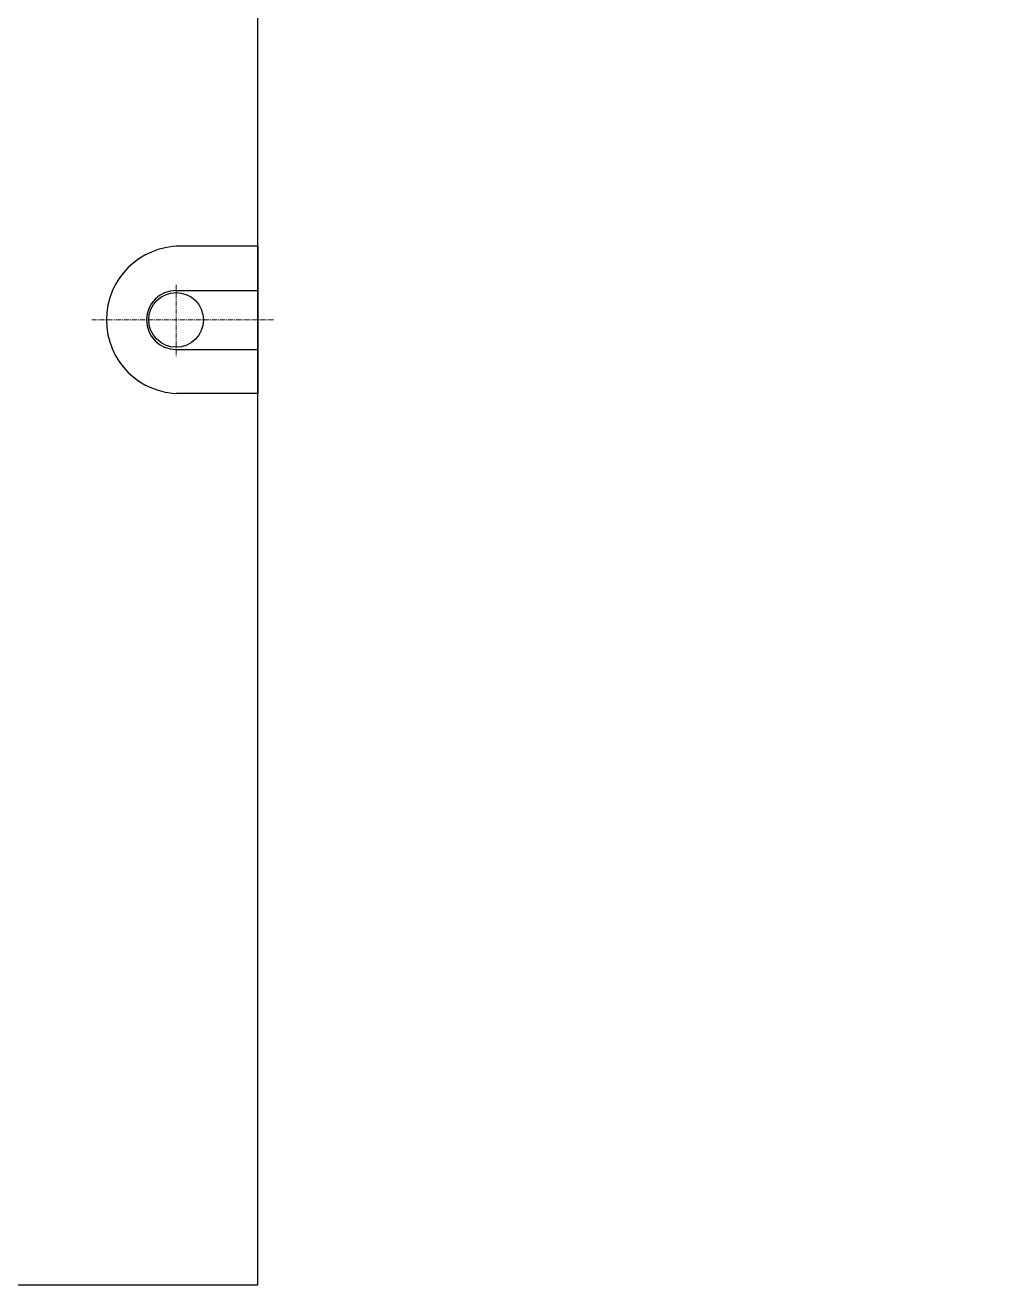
# Model space of a CAD drawing. Extents: x 4534 to 7211, y -322 to 1921.
# Drawn here: x 6490 to 7211, y -123 to 817 of the extents above; entities that cross this region are included whole.
import ezdxf

# ---------------------------------------------------------------- set-up
doc = ezdxf.new("R2010")
doc.units = 0
doc.header["$LTSCALE"] = 3
doc.header["$MEASUREMENT"] = 0
doc.linetypes.add('CENTER', pattern=[2, 1.25, -0.25, 0.25, -0.25])
doc.layers.add('1', color=1, linetype='CENTER', lineweight=5)
doc.layers.add('4', color=4, linetype='CONTINUOUS')
doc.layers.add('6', color=6, linetype='CONTINUOUS')

msp = doc.modelspace()

# ---------------------------------------------------------------- linework, layer by layer
at = {"layer": '1'}
for p, q in [((6602.58, 623.18), (6602.58, 570.18)), ((6675.26, 597.12), (6539.73, 597.12))]:
    msp.add_line(p, q, dxfattribs=at)
at = {"layer": '4'}
for p, q in [((6663.58, 652.12), (6602.58, 652.12)), ((6663.58, 652.12), (6663.58, 542.12)), ((6602.58, 619.12), (6663.58, 619.12)), ((6602.58, 575.12), (6663.58, 575.12)), ((6663.58, 542.12), (6602.58, 542.12))]:
    msp.add_line(p, q, dxfattribs=at)
msp.add_circle((6602.58, 597.12), 20.38, dxfattribs=at)
for centre, radius in [((6605.58, 597.12), 55), ((6602.58, 597.12), 22)]:
    msp.add_arc(centre, radius, 90, 270, dxfattribs=at)
at = {"layer": '6'}
msp.add_lwpolyline([(7211.19, 1782.12), (4766.18, 1782.12), (4766.18, -122.88), (6663.58, -122.88), (6663.58, 887.12)], dxfattribs=at)

doc.saveas('drawing.dxf')
